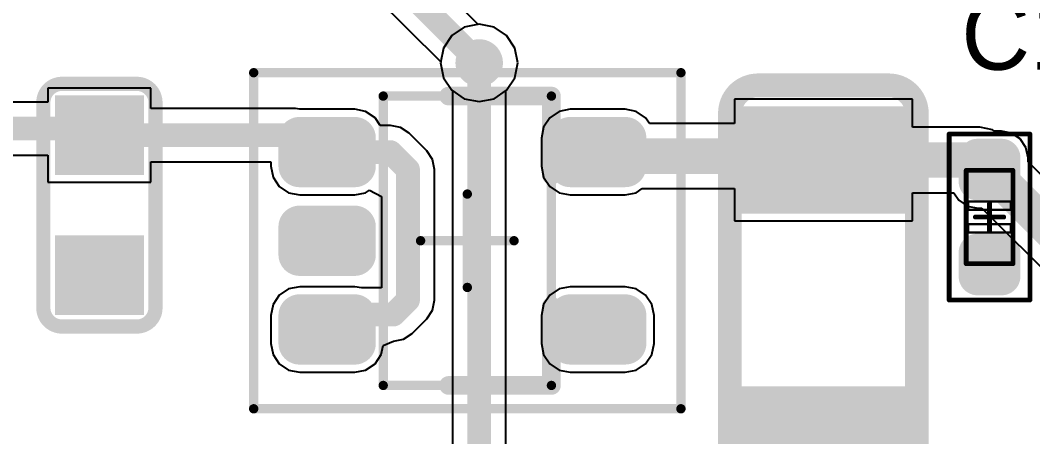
# Model space of a CAD drawing. Header units: millimetres. Extents: x -14 to 86, y -29 to 39.
# Drawn here: x 5.88 to 16.72, y 16.7 to 21.16 of the extents above; entities that cross this region are included whole.
import ezdxf

# ---------------------------------------------------------------- set-up
doc = ezdxf.new("R2010")
doc.units = ezdxf.units.MM
for name, color, linetype in [('BottomLayer', 5, 'Continuous'), ('Mechanical13', 56, 'Continuous'), ('Mechanical14', 56, 'Continuous'), ('Mechanical15', 56, 'Continuous'), ('MultiLayer', 9, 'Continuous'), ('TopLayer', 1, 'Continuous'), ('TopOverlay', 2, 'Continuous'), ('TopPaste', 8, 'Continuous'), ('TopSolder', 216, 'Continuous'), ('ViaHoleLayer', 16, 'Continuous')]:
    doc.layers.add(name, color=color, linetype=linetype)

# ---------------------------------------------------------------- blocks, each defined once
blk = doc.blocks.new('CAP_0402_5')
at = {"layer": 'Mechanical13', "const_width": 0.0508}
for points in [[(-0.5, 0.25), (0.5, 0.25)], [(-0.5, 0.25), (-0.5, -0.25)], [(0.5, 0.25), (0.5, -0.25)], [(0, 0.152), (0, -0.152)], [(-0.152, 0), (0.152, 0)], [(-0.5, -0.25), (0.5, -0.25)]]:
    blk.add_lwpolyline(points, dxfattribs=at)
at = {"layer": 'Mechanical13', "const_width": 0.0254}
for points in [[(-0.513, 0.25, 1), (-0.487, 0.25, 1)], [(-0.513, 0.25, 1), (-0.487, 0.25, 1)], [(0.487, 0.25, 1), (0.513, 0.25, 1)], [(0.487, 0.25, 1), (0.513, 0.25, 1)], [(-0.013, 0.152, 1), (0.013, 0.152, 1)], [(-0.165, 0, 1), (-0.14, 0, 1)], [(0.14, 0, 1), (0.165, 0, 1)], [(-0.013, -0.152, 1), (0.013, -0.152, 1)], [(-0.513, -0.25, 1), (-0.487, -0.25, 1)], [(-0.513, -0.25, 1), (-0.487, -0.25, 1)], [(0.487, -0.25, 1), (0.513, -0.25, 1)], [(0.487, -0.25, 1), (0.513, -0.25, 1)]]:
    blk.add_lwpolyline(points, format="xyb", close=True, dxfattribs=at)
at = {"layer": 'Mechanical14', "const_width": 0.0508}
for points in [[(-0.889, 0.432), (-0.889, -0.432)], [(-0.889, 0.432), (0.889, 0.432)], [(0.889, 0.432), (0.889, -0.432)], [(-0.889, -0.432), (0.889, -0.432)]]:
    blk.add_lwpolyline(points, dxfattribs=at)
at = {"layer": 'Mechanical14', "const_width": 0.0254}
for points in [[(-0.902, 0.432, 1), (-0.876, 0.432, 1)], [(-0.902, 0.432, 1), (-0.876, 0.432, 1)], [(0.876, 0.432, 1), (0.902, 0.432, 1)], [(0.876, 0.432, 1), (0.902, 0.432, 1)], [(-0.902, -0.432, 1), (-0.876, -0.432, 1)], [(-0.902, -0.432, 1), (-0.876, -0.432, 1)], [(0.876, -0.432, 1), (0.902, -0.432, 1)], [(0.876, -0.432, 1), (0.902, -0.432, 1)]]:
    blk.add_lwpolyline(points, format="xyb", close=True, dxfattribs=at)
at = {"layer": 'TopLayer', "const_width": 0.127}
for points in [[(-0.699, 0.127, 1), (-0.571, 0.127, 1)], [(-0.445, 0.127, 1), (-0.318, 0.127, 1)], [(0.318, 0.127, 1), (0.445, 0.127, 1)], [(0.571, 0.127, 1), (0.699, 0.127, 1)], [(-0.699, -0.127, 1), (-0.571, -0.127, 1)], [(-0.445, -0.127, 1), (-0.318, -0.127, 1)], [(0.318, -0.127, 1), (0.445, -0.127, 1)], [(0.571, -0.127, 1), (0.699, -0.127, 1)]]:
    blk.add_lwpolyline(points, format="xyb", close=True, dxfattribs=at)
at = {"layer": 'TopLayer'}
for points in [[(-0.381, -0.254), (-0.381, 0.254), (-0.635, -0.254), (-0.635, 0.254)], [(0.635, -0.254), (0.635, 0.254), (0.381, -0.254), (0.381, 0.254)], [(-0.254, -0.127), (-0.254, 0.127), (-0.762, -0.127), (-0.762, 0.127)], [(0.762, -0.127), (0.762, 0.127), (0.254, -0.127), (0.254, 0.127)]]:
    blk.add_solid(points, dxfattribs=at)
at = {"layer": 'TopOverlay'}
for p, q in [((-0.165, -0.229), (-0.165, 0.229)), ((-0.165, 0.229), (-0.076, 0.229)), ((-0.076, 0.229), (-0.076, -0.229)), ((0.076, -0.229), (0.076, 0.229)), ((0.076, 0.229), (0.165, 0.229)), ((0.165, 0.229), (0.165, -0.229)), ((-0.076, -0.229), (-0.165, -0.229)), ((0.165, -0.229), (0.076, -0.229))]:
    blk.add_line(p, q, dxfattribs=at)
at = {"layer": 'TopOverlay', "const_width": 0.0254}
for points in [[(-0.165, 0.229), (-0.165, -0.229)], [(-0.165, 0.229), (-0.076, 0.229)], [(-0.076, 0.229), (-0.076, -0.229)], [(0.076, 0.229), (0.165, 0.229)], [(0.076, 0.229), (0.076, -0.229)], [(0.165, 0.229), (0.165, -0.229)], [(-0.165, -0.229), (-0.076, -0.229)], [(0.076, -0.229), (0.165, -0.229)]]:
    blk.add_lwpolyline(points, dxfattribs=at)
at = {"layer": 'TopOverlay', "const_width": 0.0127}
for points in [[(-0.171, 0.229, 1), (-0.159, 0.229, 1)], [(-0.171, 0.229, 1), (-0.159, 0.229, 1)], [(-0.083, 0.229, 1), (-0.07, 0.229, 1)], [(-0.083, 0.229, 1), (-0.07, 0.229, 1)], [(0.07, 0.229, 1), (0.083, 0.229, 1)], [(0.07, 0.229, 1), (0.083, 0.229, 1)], [(0.159, 0.229, 1), (0.171, 0.229, 1)], [(0.159, 0.229, 1), (0.171, 0.229, 1)], [(-0.171, -0.229, 1), (-0.159, -0.229, 1)], [(-0.171, -0.229, 1), (-0.159, -0.229, 1)], [(-0.083, -0.229, 1), (-0.07, -0.229, 1)], [(-0.083, -0.229, 1), (-0.07, -0.229, 1)], [(0.07, -0.229, 1), (0.083, -0.229, 1)], [(0.07, -0.229, 1), (0.083, -0.229, 1)], [(0.159, -0.229, 1), (0.171, -0.229, 1)], [(0.159, -0.229, 1), (0.171, -0.229, 1)]]:
    blk.add_lwpolyline(points, format="xyb", close=True, dxfattribs=at)
at = {"layer": 'TopPaste', "const_width": 0.127}
for points in [[(-0.699, 0.127, 1), (-0.571, 0.127, 1)], [(-0.445, 0.127, 1), (-0.318, 0.127, 1)], [(0.318, 0.127, 1), (0.445, 0.127, 1)], [(0.571, 0.127, 1), (0.699, 0.127, 1)], [(-0.699, -0.127, 1), (-0.571, -0.127, 1)], [(-0.445, -0.127, 1), (-0.318, -0.127, 1)], [(0.318, -0.127, 1), (0.445, -0.127, 1)], [(0.571, -0.127, 1), (0.699, -0.127, 1)]]:
    blk.add_lwpolyline(points, format="xyb", close=True, dxfattribs=at)
at = {"layer": 'TopPaste'}
for points in [[(-0.381, -0.254), (-0.381, 0.254), (-0.635, -0.254), (-0.635, 0.254)], [(0.635, -0.254), (0.635, 0.254), (0.381, -0.254), (0.381, 0.254)], [(-0.254, -0.127), (-0.254, 0.127), (-0.762, -0.127), (-0.762, 0.127)], [(0.762, -0.127), (0.762, 0.127), (0.254, -0.127), (0.254, 0.127)]]:
    blk.add_solid(points, dxfattribs=at)
at = {"layer": 'TopSolder', "const_width": 0.203}
for points in [[(-0.737, 0.127, 1), (-0.533, 0.127, 1)], [(-0.483, 0.127, 1), (-0.279, 0.127, 1)], [(0.279, 0.127, 1), (0.483, 0.127, 1)], [(0.533, 0.127, 1), (0.737, 0.127, 1)], [(-0.737, -0.127, 1), (-0.533, -0.127, 1)], [(-0.483, -0.127, 1), (-0.279, -0.127, 1)], [(0.279, -0.127, 1), (0.483, -0.127, 1)], [(0.533, -0.127, 1), (0.737, -0.127, 1)]]:
    blk.add_lwpolyline(points, format="xyb", close=True, dxfattribs=at)
at = {"layer": 'TopSolder'}
for points in [[(-0.381, -0.33), (-0.381, 0.33), (-0.635, -0.33), (-0.635, 0.33)], [(0.635, -0.33), (0.635, 0.33), (0.381, -0.33), (0.381, 0.33)], [(-0.178, -0.127), (-0.178, 0.127), (-0.838, -0.127), (-0.838, 0.127)], [(0.838, -0.127), (0.838, 0.127), (0.178, -0.127), (0.178, 0.127)]]:
    blk.add_solid(points, dxfattribs=at)
blk = doc.blocks.new('___C0603_6')
at = {"layer": 'TopLayer'}
for points in [[(-1.1, -0.4), (-0.4, -0.4), (-1.1, 0.4), (-0.4, 0.4)], [(0.4, -0.4), (1.1, -0.4), (0.4, 0.4), (1.1, 0.4)]]:
    blk.add_solid(points, dxfattribs=at)
at = {"layer": 'TopOverlay', "const_width": 0.152}
for points in [[(-1.3, 0.4, -0.41421), (-1.1, 0.6)], [(1.1, 0.6, -0.41421), (1.3, 0.4)], [(-1.1, -0.6, -0.41421), (-1.3, -0.4)], [(1.3, -0.4, -0.41421), (1.1, -0.6)]]:
    blk.add_lwpolyline(points, format="xyb", dxfattribs=at)
for points in [[(-1.1, 0.6), (1.1, 0.6)], [(-1.3, 0.4), (-1.3, -0.4)], [(1.3, 0.4), (1.3, -0.4)], [(-1.1, -0.6), (1.1, -0.6)]]:
    blk.add_lwpolyline(points, dxfattribs=at)
at = {"layer": 'TopOverlay', "const_width": 0.0762}
for points in [[(-1.138, 0.6, 1), (-1.062, 0.6, 1)], [(-1.138, 0.6, 1), (-1.062, 0.6, 1)], [(1.062, 0.6, 1), (1.138, 0.6, 1)], [(1.062, 0.6, 1), (1.138, 0.6, 1)], [(-1.338, 0.4, 1), (-1.262, 0.4, 1)], [(-1.338, 0.4, 1), (-1.262, 0.4, 1)], [(1.262, 0.4, 1), (1.338, 0.4, 1)], [(1.262, 0.4, 1), (1.338, 0.4, 1)], [(-1.338, -0.4, 1), (-1.262, -0.4, 1)], [(-1.338, -0.4, 1), (-1.262, -0.4, 1)], [(1.262, -0.4, 1), (1.338, -0.4, 1)], [(1.262, -0.4, 1), (1.338, -0.4, 1)], [(-1.138, -0.6, 1), (-1.062, -0.6, 1)], [(-1.138, -0.6, 1), (-1.062, -0.6, 1)], [(1.062, -0.6, 1), (1.138, -0.6, 1)], [(1.062, -0.6, 1), (1.138, -0.6, 1)]]:
    blk.add_lwpolyline(points, format="xyb", close=True, dxfattribs=at)
at = {"layer": 'TopPaste'}
for points in [[(-1.1, -0.4), (-0.4, -0.4), (-1.1, 0.4), (-0.4, 0.4)], [(0.4, -0.4), (1.1, -0.4), (0.4, 0.4), (1.1, 0.4)]]:
    blk.add_solid(points, dxfattribs=at)
at = {"layer": 'TopSolder'}
for points in [[(-1.176, -0.476), (-0.324, -0.476), (-1.176, 0.476), (-0.324, 0.476)], [(0.324, -0.476), (1.176, -0.476), (0.324, 0.476), (1.176, 0.476)]]:
    blk.add_solid(points, dxfattribs=at)
blk = doc.blocks.new('SOT23_5_20')
at = {"layer": 'Mechanical13', "const_width": 0.1}
for points in [[(-0.9, -1.55), (-0.9, 1.55)], [(-0.9, 1.55), (0.9, 1.55)], [(0.9, -1.55), (0.9, 1.55)], [(-0.9, -1.55), (0.9, -1.55)]]:
    blk.add_lwpolyline(points, dxfattribs=at)
at = {"layer": 'Mechanical13', "const_width": 0.05}
for points in [[(-0.925, 1.55, 1), (-0.875, 1.55, 1)], [(-0.925, 1.55, 1), (-0.875, 1.55, 1)], [(0.875, 1.55, 1), (0.925, 1.55, 1)], [(0.875, 1.55, 1), (0.925, 1.55, 1)], [(-0.925, -1.55, 1), (-0.875, -1.55, 1)], [(-0.925, -1.55, 1), (-0.875, -1.55, 1)], [(0.875, -1.55, 1), (0.925, -1.55, 1)], [(0.875, -1.55, 1), (0.925, -1.55, 1)]]:
    blk.add_lwpolyline(points, format="xyb", close=True, dxfattribs=at)
at = {"layer": 'Mechanical15', "const_width": 0.1}
for points in [[(-2.286, -1.8), (-2.286, 1.8)], [(-2.286, 1.8), (2.286, 1.8)], [(2.286, -1.8), (2.286, 1.8)], [(0, -0.5), (0, 0.5)], [(-0.5, 0), (0.5, 0)], [(-2.286, -1.8), (2.286, -1.8)]]:
    blk.add_lwpolyline(points, dxfattribs=at)
at = {"layer": 'Mechanical15', "const_width": 0.05}
for points in [[(-2.311, 1.8, 1), (-2.261, 1.8, 1)], [(-2.311, 1.8, 1), (-2.261, 1.8, 1)], [(2.261, 1.8, 1), (2.311, 1.8, 1)], [(2.261, 1.8, 1), (2.311, 1.8, 1)], [(-0.025, 0.5, 1), (0.025, 0.5, 1)], [(-0.525, 0, 1), (-0.475, 0, 1)], [(0.475, 0, 1), (0.525, 0, 1)], [(-0.025, -0.5, 1), (0.025, -0.5, 1)], [(-2.311, -1.8, 1), (-2.261, -1.8, 1)], [(-2.311, -1.8, 1), (-2.261, -1.8, 1)], [(2.261, -1.8, 1), (2.311, -1.8, 1)], [(2.261, -1.8, 1), (2.311, -1.8, 1)]]:
    blk.add_lwpolyline(points, format="xyb", close=True, dxfattribs=at)
at = {"layer": 'TopLayer', "const_width": 0.15}
for points in [[(-1.869, 1.1, 1), (-1.72, 1.1, 1)], [(-1.28, 1.1, 1), (-1.131, 1.1, 1)], [(1.026, 1.1, 1), (1.176, 1.1, 1)], [(1.615, 1.1, 1), (1.765, 1.1, 1)], [(-1.869, 0.8, 1), (-1.72, 0.8, 1)], [(-1.28, 0.8, 1), (-1.131, 0.8, 1)], [(1.026, 0.8, 1), (1.176, 0.8, 1)], [(1.615, 0.8, 1), (1.765, 0.8, 1)], [(-1.869, 0.15, 1), (-1.72, 0.15, 1)], [(-1.28, 0.15, 1), (-1.131, 0.15, 1)], [(-1.869, -0.15, 1), (-1.72, -0.15, 1)], [(-1.28, -0.15, 1), (-1.131, -0.15, 1)], [(-1.869, -0.8, 1), (-1.72, -0.8, 1)], [(-1.28, -0.8, 1), (-1.131, -0.8, 1)], [(1.026, -0.8, 1), (1.176, -0.8, 1)], [(1.615, -0.8, 1), (1.765, -0.8, 1)], [(-1.869, -1.1, 1), (-1.72, -1.1, 1)], [(-1.28, -1.1, 1), (-1.131, -1.1, 1)], [(1.026, -1.1, 1), (1.176, -1.1, 1)], [(1.615, -1.1, 1), (1.765, -1.1, 1)]]:
    blk.add_lwpolyline(points, format="xyb", close=True, dxfattribs=at)
at = {"layer": 'TopLayer'}
for points in [[(-1.205, 0.65), (-1.205, 1.25), (-1.794, 0.65), (-1.794, 1.25)], [(1.69, 0.65), (1.69, 1.25), (1.101, 0.65), (1.101, 1.25)], [(-1.055, 0.8), (-1.055, 1.1), (-1.944, 0.8), (-1.944, 1.1)], [(1.84, 0.8), (1.84, 1.1), (0.951, 0.8), (0.951, 1.1)], [(-1.205, -0.3), (-1.205, 0.3), (-1.794, -0.3), (-1.794, 0.3)], [(-1.055, -0.15), (-1.055, 0.15), (-1.944, -0.15), (-1.944, 0.15)], [(-1.205, -1.25), (-1.205, -0.65), (-1.794, -1.25), (-1.794, -0.65)], [(1.69, -1.25), (1.69, -0.65), (1.101, -1.25), (1.101, -0.65)], [(-1.055, -1.1), (-1.055, -0.8), (-1.944, -1.1), (-1.944, -0.8)], [(1.84, -1.1), (1.84, -0.8), (0.951, -1.1), (0.951, -0.8)]]:
    blk.add_solid(points, dxfattribs=at)
at = {"layer": 'TopOverlay', "const_width": 0.2}
for points in [[(-0.2, 1.55), (0.9, 1.55)], [(0.9, 0.7), (0.9, 1.55)], [(0.9, -1.55), (0.9, -0.7)], [(-0.2, -1.55), (0.9, -1.55)]]:
    blk.add_lwpolyline(points, dxfattribs=at)
at = {"layer": 'TopOverlay', "const_width": 0.1}
for points in [[(-0.25, 1.55, 1), (-0.15, 1.55, 1)], [(0.85, 1.55, 1), (0.95, 1.55, 1)], [(0.85, 1.55, 1), (0.95, 1.55, 1)], [(0.85, 0.7, 1), (0.95, 0.7, 1)], [(0.85, -0.7, 1), (0.95, -0.7, 1)], [(-0.25, -1.55, 1), (-0.15, -1.55, 1)], [(0.85, -1.55, 1), (0.95, -1.55, 1)], [(0.85, -1.55, 1), (0.95, -1.55, 1)]]:
    blk.add_lwpolyline(points, format="xyb", close=True, dxfattribs=at)
at = {"layer": 'TopPaste', "const_width": 0.15}
for points in [[(-1.869, 1.1, 1), (-1.72, 1.1, 1)], [(-1.28, 1.1, 1), (-1.131, 1.1, 1)], [(1.026, 1.1, 1), (1.176, 1.1, 1)], [(1.615, 1.1, 1), (1.765, 1.1, 1)], [(-1.869, 0.8, 1), (-1.72, 0.8, 1)], [(-1.28, 0.8, 1), (-1.131, 0.8, 1)], [(1.026, 0.8, 1), (1.176, 0.8, 1)], [(1.615, 0.8, 1), (1.765, 0.8, 1)], [(-1.869, 0.15, 1), (-1.72, 0.15, 1)], [(-1.28, 0.15, 1), (-1.131, 0.15, 1)], [(-1.869, -0.15, 1), (-1.72, -0.15, 1)], [(-1.28, -0.15, 1), (-1.131, -0.15, 1)], [(-1.869, -0.8, 1), (-1.72, -0.8, 1)], [(-1.28, -0.8, 1), (-1.131, -0.8, 1)], [(1.026, -0.8, 1), (1.176, -0.8, 1)], [(1.615, -0.8, 1), (1.765, -0.8, 1)], [(-1.869, -1.1, 1), (-1.72, -1.1, 1)], [(-1.28, -1.1, 1), (-1.131, -1.1, 1)], [(1.026, -1.1, 1), (1.176, -1.1, 1)], [(1.615, -1.1, 1), (1.765, -1.1, 1)]]:
    blk.add_lwpolyline(points, format="xyb", close=True, dxfattribs=at)
at = {"layer": 'TopPaste'}
for points in [[(-1.205, 0.65), (-1.205, 1.25), (-1.794, 0.65), (-1.794, 1.25)], [(1.69, 0.65), (1.69, 1.25), (1.101, 0.65), (1.101, 1.25)], [(-1.055, 0.8), (-1.055, 1.1), (-1.944, 0.8), (-1.944, 1.1)], [(1.84, 0.8), (1.84, 1.1), (0.951, 0.8), (0.951, 1.1)], [(-1.205, -0.3), (-1.205, 0.3), (-1.794, -0.3), (-1.794, 0.3)], [(-1.055, -0.15), (-1.055, 0.15), (-1.944, -0.15), (-1.944, 0.15)], [(-1.205, -1.25), (-1.205, -0.65), (-1.794, -1.25), (-1.794, -0.65)], [(1.69, -1.25), (1.69, -0.65), (1.101, -1.25), (1.101, -0.65)], [(-1.055, -1.1), (-1.055, -0.8), (-1.944, -1.1), (-1.944, -0.8)], [(1.84, -1.1), (1.84, -0.8), (0.951, -1.1), (0.951, -0.8)]]:
    blk.add_solid(points, dxfattribs=at)
at = {"layer": 'TopSolder', "const_width": 0.226}
for points in [[(-1.908, 1.1, 1), (-1.681, 1.1, 1)], [(-1.319, 1.1, 1), (-1.092, 1.1, 1)], [(0.988, 1.1, 1), (1.214, 1.1, 1)], [(1.577, 1.1, 1), (1.803, 1.1, 1)], [(-1.908, 0.8, 1), (-1.681, 0.8, 1)], [(-1.319, 0.8, 1), (-1.092, 0.8, 1)], [(0.988, 0.8, 1), (1.214, 0.8, 1)], [(1.577, 0.8, 1), (1.803, 0.8, 1)], [(-1.908, 0.15, 1), (-1.681, 0.15, 1)], [(-1.319, 0.15, 1), (-1.092, 0.15, 1)], [(-1.908, -0.15, 1), (-1.681, -0.15, 1)], [(-1.319, -0.15, 1), (-1.092, -0.15, 1)], [(-1.908, -0.8, 1), (-1.681, -0.8, 1)], [(-1.319, -0.8, 1), (-1.092, -0.8, 1)], [(0.988, -0.8, 1), (1.214, -0.8, 1)], [(1.577, -0.8, 1), (1.803, -0.8, 1)], [(-1.908, -1.1, 1), (-1.681, -1.1, 1)], [(-1.319, -1.1, 1), (-1.092, -1.1, 1)], [(0.988, -1.1, 1), (1.214, -1.1, 1)], [(1.577, -1.1, 1), (1.803, -1.1, 1)]]:
    blk.add_lwpolyline(points, format="xyb", close=True, dxfattribs=at)
at = {"layer": 'TopSolder'}
for points in [[(-1.205, 0.574), (-1.205, 1.326), (-1.794, 0.574), (-1.794, 1.326)], [(1.69, 0.574), (1.69, 1.326), (1.101, 0.574), (1.101, 1.326)], [(-0.979, 0.8), (-0.979, 1.1), (-2.021, 0.8), (-2.021, 1.1)], [(1.916, 0.8), (1.916, 1.1), (0.875, 0.8), (0.875, 1.1)], [(-1.205, -0.376), (-1.205, 0.376), (-1.794, -0.376), (-1.794, 0.376)], [(-0.979, -0.15), (-0.979, 0.15), (-2.021, -0.15), (-2.021, 0.15)], [(-1.205, -1.326), (-1.205, -0.574), (-1.794, -1.326), (-1.794, -0.574)], [(1.69, -1.326), (1.69, -0.574), (1.101, -1.326), (1.101, -0.574)], [(-0.979, -1.1), (-0.979, -0.8), (-2.021, -1.1), (-2.021, -0.8)], [(1.916, -1.1), (1.916, -0.8), (0.875, -1.1), (0.875, -0.8)]]:
    blk.add_solid(points, dxfattribs=at)
blk = doc.blocks.new('___C1206_59')
at = {"layer": 'TopLayer'}
for points in [[(-2, -0.8), (-1, -0.8), (-2, 0.8), (-1, 0.8)], [(1, -0.8), (2, -0.8), (1, 0.8), (2, 0.8)]]:
    blk.add_solid(points, dxfattribs=at)
at = {"layer": 'TopOverlay', "const_width": 0.254}
for points in [[(-2.3, 0.7, -0.414214), (-2, 1)], [(2, 1, -0.414214), (2.3, 0.7)], [(-2, -1, -0.414214), (-2.3, -0.7)], [(2.3, -0.7, -0.414214), (2, -1)]]:
    blk.add_lwpolyline(points, format="xyb", dxfattribs=at)
for points in [[(-2, 1), (2, 1)], [(-2.3, 0.7), (-2.3, -0.7)], [(2.3, 0.7), (2.3, -0.7)], [(-2, -1), (2, -1)]]:
    blk.add_lwpolyline(points, dxfattribs=at)
at = {"layer": 'TopOverlay', "const_width": 0.127}
for points in [[(-2.063, 1, 1), (-1.936, 1, 1)], [(-2.063, 1, 1), (-1.936, 1, 1)], [(1.936, 1, 1), (2.063, 1, 1)], [(1.936, 1, 1), (2.063, 1, 1)], [(-2.364, 0.7, 1), (-2.237, 0.7, 1)], [(-2.364, 0.7, 1), (-2.237, 0.7, 1)], [(2.237, 0.7, 1), (2.364, 0.7, 1)], [(2.237, 0.7, 1), (2.364, 0.7, 1)], [(-2.364, -0.7, 1), (-2.237, -0.7, 1)], [(-2.364, -0.7, 1), (-2.237, -0.7, 1)], [(2.237, -0.7, 1), (2.364, -0.7, 1)], [(2.237, -0.7, 1), (2.364, -0.7, 1)], [(-2.063, -1, 1), (-1.936, -1, 1)], [(-2.063, -1, 1), (-1.936, -1, 1)], [(1.936, -1, 1), (2.063, -1, 1)], [(1.936, -1, 1), (2.063, -1, 1)]]:
    blk.add_lwpolyline(points, format="xyb", close=True, dxfattribs=at)
at = {"layer": 'TopPaste'}
for points in [[(-2, -0.8), (-1, -0.8), (-2, 0.8), (-1, 0.8)], [(1, -0.8), (2, -0.8), (1, 0.8), (2, 0.8)]]:
    blk.add_solid(points, dxfattribs=at)
at = {"layer": 'TopSolder'}
for points in [[(-2.076, -0.876), (-0.924, -0.876), (-2.076, 0.876), (-0.924, 0.876)], [(0.924, -0.876), (2.076, -0.876), (0.924, 0.876), (2.076, 0.876)]]:
    blk.add_solid(points, dxfattribs=at)

msp = doc.modelspace()

# ---------------------------------------------------------------- linework, layer by layer
at = {"layer": 'BottomLayer'}
for p, q in [((10.785, 21.113), (7.79, 24.109)), ((7.067, 24.026), (10.383, 20.711)), ((10.795, 21.115), (10.785, 21.113)), ((10.954, 21.084), (10.795, 21.115)), ((11.088, 20.994), (10.954, 21.084)), ((11.178, 20.86), (11.088, 20.994)), ((11.209, 20.701), (11.178, 20.86)), ((10.383, 20.711), (10.381, 20.701)), ((10.381, 20.701), (10.412, 20.542)), ((11.178, 20.542), (11.209, 20.701)), ((10.412, 20.542), (10.502, 20.408)), ((11.088, 20.408), (11.178, 20.542)), ((10.502, 20.408), (10.636, 20.318)), ((10.954, 20.318), (11.088, 20.408)), ((10.636, 20.318), (10.795, 20.287)), ((10.795, 20.287), (10.954, 20.318))]:
    msp.add_line(p, q, dxfattribs=at)
at = {"layer": 'BottomLayer', "const_width": 0.254}
msp.add_lwpolyline([(7.268, 24.228), (10.795, 20.701)], dxfattribs=at)
at = {"layer": 'BottomLayer'}
for points, const_width in [([(10.668, 20.701, 1), (10.922, 20.701, 1)], 0.254), ([(10.732, 20.701, 1), (10.858, 20.701, 1)], 0.127)]:
    msp.add_lwpolyline(points, format="xyb", close=True, dxfattribs=dict(at, const_width=const_width))
at = {"layer": 'MultiLayer', "const_width": 0.254}
msp.add_lwpolyline([(10.668, 20.701, 1), (10.922, 20.701, 1)], format="xyb", close=True, dxfattribs=at)
at = {"layer": 'TopLayer'}
for p, q in [((10.636, 21.084), (10.502, 20.994)), ((10.795, 21.115), (10.636, 21.084)), ((10.954, 21.084), (10.795, 21.115)), ((11.088, 20.994), (10.954, 21.084)), ((10.502, 20.994), (10.412, 20.86)), ((11.178, 20.86), (11.088, 20.994)), ((10.412, 20.86), (10.381, 20.701)), ((11.209, 20.701), (11.178, 20.86)), ((10.381, 20.701), (10.412, 20.542)), ((11.178, 20.542), (11.209, 20.701)), ((10.412, 20.542), (10.502, 20.408)), ((11.088, 20.408), (11.178, 20.542)), ((7.283, 20.429), (6.179, 20.429)), ((6.179, 20.429), (6.179, 20.281)), ((7.283, 20.212), (7.283, 20.429)), ((10.502, 20.408), (10.51, 20.403)), ((10.51, 20.403), (10.51, 14.732)), ((11.08, 20.403), (11.088, 20.408)), ((11.08, 14.85), (11.08, 20.403)), ((6.179, 20.281), (4.839, 20.281)), ((15.43, 20.313), (13.526, 20.313)), ((13.526, 20.313), (13.526, 20.053)), ((15.43, 20.011), (15.43, 20.313)), ((8.83, 20.212), (7.283, 20.212)), ((8.871, 20.204), (8.83, 20.212)), ((8.83, 20.212), (8.83, 20.212)), ((8.874, 20.204), (8.871, 20.204)), ((9.463, 20.204), (8.874, 20.204)), ((9.58, 20.181), (9.463, 20.204)), ((9.681, 20.114), (9.58, 20.181)), ((11.651, 20.181), (11.551, 20.114)), ((11.769, 20.204), (11.651, 20.181)), ((12.358, 20.204), (11.769, 20.204)), ((12.476, 20.181), (12.358, 20.204)), ((12.576, 20.114), (12.476, 20.181)), ((9.736, 20.031), (9.681, 20.114)), ((11.551, 20.114), (11.484, 20.014)), ((12.617, 20.053), (12.576, 20.114)), ((13.526, 20.053), (12.617, 20.053)), ((9.845, 20.031), (9.736, 20.031)), ((9.954, 20.009), (9.845, 20.031)), ((9.845, 20.031), (9.845, 20.031)), ((10.046, 19.947), (9.954, 20.009)), ((10.234, 19.759), (10.046, 19.947)), ((11.484, 20.014), (11.461, 19.896)), ((16.153, 20.011), (15.43, 20.011)), ((16.287, 19.984), (16.153, 20.011)), ((16.308, 19.97), (16.287, 19.984)), ((16.383, 19.97), (16.308, 19.97)), ((16.492, 19.948), (16.383, 19.97)), ((16.584, 19.886), (16.492, 19.948)), ((11.461, 19.896), (11.461, 19.596)), ((16.646, 19.794), (16.584, 19.886)), ((10.296, 19.667), (10.234, 19.759)), ((10.234, 19.759), (10.234, 19.759)), ((16.668, 19.685), (16.646, 19.794)), ((4.735, 19.712), (6.179, 19.712)), ((6.179, 19.712), (6.179, 19.425)), ((7.283, 19.425), (7.283, 19.642)), ((7.283, 19.642), (8.565, 19.642)), ((8.565, 19.642), (8.565, 19.596)), ((10.318, 19.558), (10.296, 19.667)), ((16.668, 19.641), (16.668, 19.685)), ((17.417, 18.892), (16.668, 19.641)), ((8.565, 19.596), (8.589, 19.478)), ((10.318, 18.161), (10.318, 19.558)), ((11.461, 19.596), (11.484, 19.478)), ((6.179, 19.425), (7.283, 19.425)), ((8.589, 19.478), (8.655, 19.378)), ((11.484, 19.478), (11.551, 19.378)), ((8.655, 19.378), (8.756, 19.311)), ((8.756, 19.311), (8.874, 19.288)), ((8.874, 19.288), (9.463, 19.288)), ((9.463, 19.288), (9.58, 19.311)), ((9.58, 19.311), (9.621, 19.338)), ((9.621, 19.338), (9.748, 19.27)), ((11.551, 19.378), (11.651, 19.311)), ((11.651, 19.311), (11.769, 19.288)), ((11.769, 19.288), (12.358, 19.288)), ((12.358, 19.288), (12.476, 19.311)), ((12.476, 19.311), (12.54, 19.354)), ((12.54, 19.354), (13.526, 19.354)), ((13.526, 19.354), (13.526, 19.009)), ((15.43, 19.009), (15.43, 19.311)), ((15.43, 19.311), (15.873, 19.311)), ((15.873, 19.311), (15.928, 19.23)), ((9.748, 19.27), (9.748, 18.29)), ((15.928, 19.23), (16.02, 19.168)), ((16.02, 19.168), (16.129, 19.146)), ((16.129, 19.146), (16.173, 19.146)), ((16.173, 19.146), (17.025, 18.295)), ((13.526, 19.009), (15.43, 19.009)), ((8.655, 18.214), (8.589, 18.114)), ((8.756, 18.281), (8.655, 18.214)), ((8.874, 18.304), (8.756, 18.281)), ((9.463, 18.304), (8.874, 18.304)), ((9.536, 18.29), (9.463, 18.304)), ((9.748, 18.29), (9.536, 18.29)), ((11.551, 18.214), (11.484, 18.114)), ((11.651, 18.281), (11.551, 18.214)), ((11.769, 18.304), (11.651, 18.281)), ((12.358, 18.304), (11.769, 18.304)), ((12.476, 18.281), (12.358, 18.304)), ((12.576, 18.214), (12.476, 18.281)), ((12.643, 18.114), (12.576, 18.214)), ((8.589, 18.114), (8.565, 17.996)), ((10.296, 18.052), (10.318, 18.161)), ((11.484, 18.114), (11.461, 17.996)), ((12.666, 17.996), (12.643, 18.114)), ((8.565, 17.996), (8.565, 17.696)), ((10.234, 17.96), (10.296, 18.052)), ((11.461, 17.996), (11.461, 17.696)), ((12.666, 17.696), (12.666, 17.996)), ((10.078, 17.803), (10.234, 17.96)), ((10.234, 17.96), (10.234, 17.96)), ((9.986, 17.742), (10.078, 17.803)), ((8.565, 17.696), (8.589, 17.578)), ((9.747, 17.578), (9.766, 17.674)), ((9.766, 17.674), (9.877, 17.72)), ((9.877, 17.72), (9.986, 17.742)), ((11.461, 17.696), (11.484, 17.578)), ((12.643, 17.578), (12.666, 17.696)), ((8.589, 17.578), (8.655, 17.478)), ((9.681, 17.478), (9.747, 17.578)), ((11.484, 17.578), (11.551, 17.478)), ((12.576, 17.478), (12.643, 17.578)), ((8.655, 17.478), (8.756, 17.411)), ((9.58, 17.411), (9.681, 17.478)), ((11.551, 17.478), (11.651, 17.411)), ((12.476, 17.411), (12.576, 17.478)), ((8.756, 17.411), (8.874, 17.388)), ((8.874, 17.388), (9.463, 17.388)), ((9.463, 17.388), (9.58, 17.411)), ((11.651, 17.411), (11.769, 17.388)), ((11.769, 17.388), (12.358, 17.388)), ((12.358, 17.388), (12.476, 17.411))]:
    msp.add_line(p, q, dxfattribs=at)
for points, const_width in [([(10.668, 20.701, 1), (10.922, 20.701, 1)], 0.254), ([(10.732, 20.701, 1), (10.858, 20.701, 1)], 0.127), ([(6.598, 19.997, 1), (6.725, 19.997, 1)], 0.127), ([(6.598, 19.997, 1), (6.725, 19.997, 1)], 0.127), ([(6.668, 19.927, 1), (6.795, 19.927, 1)], 0.127), ([(6.668, 19.927, 1), (6.795, 19.927, 1)], 0.127), ([(8.767, 19.927, 1), (8.894, 19.927, 1)], 0.127), ([(8.767, 19.927, 1), (8.894, 19.927, 1)], 0.127), ([(8.801, 19.917, 1), (8.928, 19.917, 1)], 0.127), ([(11.968, 19.746, 1), (12.159, 19.746, 1)], 0.191), ([(8.948, 19.746, 1), (9.075, 19.746, 1)], 0.127), ([(8.972, 19.746, 1), (9.099, 19.746, 1)], 0.127), ([(9.105, 19.746, 1), (9.232, 19.746, 1)], 0.127), ([(9.781, 19.746, 1), (9.908, 19.746, 1)], 0.127), ([(9.781, 19.746, 1), (9.908, 19.746, 1)], 0.127), ([(12.011, 19.703, 1), (12.201, 19.703, 1)], 0.191), ([(12.011, 19.703, 1), (12.201, 19.703, 1)], 0.191), ([(14.34, 19.703, 1), (14.531, 19.703, 1)], 0.191), ([(14.34, 19.703, 1), (14.531, 19.703, 1)], 0.191), ([(14.383, 19.661, 1), (14.573, 19.661, 1)], 0.191), ([(14.383, 19.661, 1), (14.573, 19.661, 1)], 0.191), ([(16.058, 19.661, 1), (16.248, 19.661, 1)], 0.191), ([(16.058, 19.661, 1), (16.248, 19.661, 1)], 0.191), ([(16.161, 19.558, 1), (16.351, 19.558, 1)], 0.191), ([(16.161, 19.558, 1), (16.351, 19.558, 1)], 0.191), ([(9.97, 19.558, 1), (10.097, 19.558, 1)], 0.127), ([(9.97, 19.558, 1), (10.097, 19.558, 1)], 0.127), ([(9.97, 18.161, 1), (10.097, 18.161, 1)], 0.127), ([(9.97, 18.161, 1), (10.097, 18.161, 1)], 0.127), ([(9.263, 18.005, 1), (9.39, 18.005, 1)], 0.127), ([(9.263, 18.005, 1), (9.39, 18.005, 1)], 0.127), ([(9.813, 18.005, 1), (9.94, 18.005, 1)], 0.127), ([(9.813, 18.005, 1), (9.94, 18.005, 1)], 0.127), ([(9.105, 17.846, 1), (9.232, 17.846, 1)], 0.127)]:
    msp.add_lwpolyline(points, format="xyb", close=True, dxfattribs=dict(at, const_width=const_width))
for points, const_width in [([(10.795, 14.732), (10.795, 20.701)], 0.254), ([(4.514, 19.997), (6.662, 19.997)], 0.254), ([(6.662, 19.997), (6.731, 19.927)], 0.254), ([(6.731, 19.927), (8.83, 19.927)], 0.254), ([(8.83, 19.927), (9.011, 19.746)], 0.254), ([(8.865, 19.917), (9.036, 19.746)], 0.254), ([(12.064, 19.746), (12.106, 19.703)], 0.381), ([(9.168, 19.746), (9.845, 19.746)], 0.254), ([(9.845, 19.746), (10.033, 19.558)], 0.254), ([(12.106, 19.703), (14.436, 19.703)], 0.381), ([(14.436, 19.703), (14.478, 19.661)], 0.381), ([(14.478, 19.661), (16.153, 19.661)], 0.381), ([(16.153, 19.661), (16.256, 19.558)], 0.381), ([(16.256, 19.558), (17.272, 18.542)], 0.381), ([(10.033, 18.161), (10.033, 19.558)], 0.254), ([(9.877, 18.005), (10.033, 18.161)], 0.254), ([(9.168, 17.846), (9.327, 18.005)], 0.254), ([(9.327, 18.005), (9.877, 18.005)], 0.254)]:
    msp.add_lwpolyline(points, dxfattribs=dict(at, const_width=const_width))
at = {"layer": 'ViaHoleLayer', "const_width": 0.127}
msp.add_lwpolyline([(10.732, 20.701, 1), (10.858, 20.701, 1)], format="xyb", close=True, dxfattribs=at)

# ---------------------------------------------------------------- block references
msp.add_blockref('SOT23_5_20', (10.668, 18.796))
at = {"rotation": 90}
for name, p in [('___C1206_59', (14.478, 18.161)), ('___C0603_6', (6.731, 19.177)), ('CAP_0402_5', (16.256, 19.05))]:
    msp.add_blockref(name, p, dxfattribs=at)

# ---------------------------------------------------------------- texts
at = {"layer": 'TopOverlay'}
msp.add_text('C1', height=0.762, dxfattribs=at).set_placement((15.954, 20.628))

doc.saveas('drawing.dxf')
